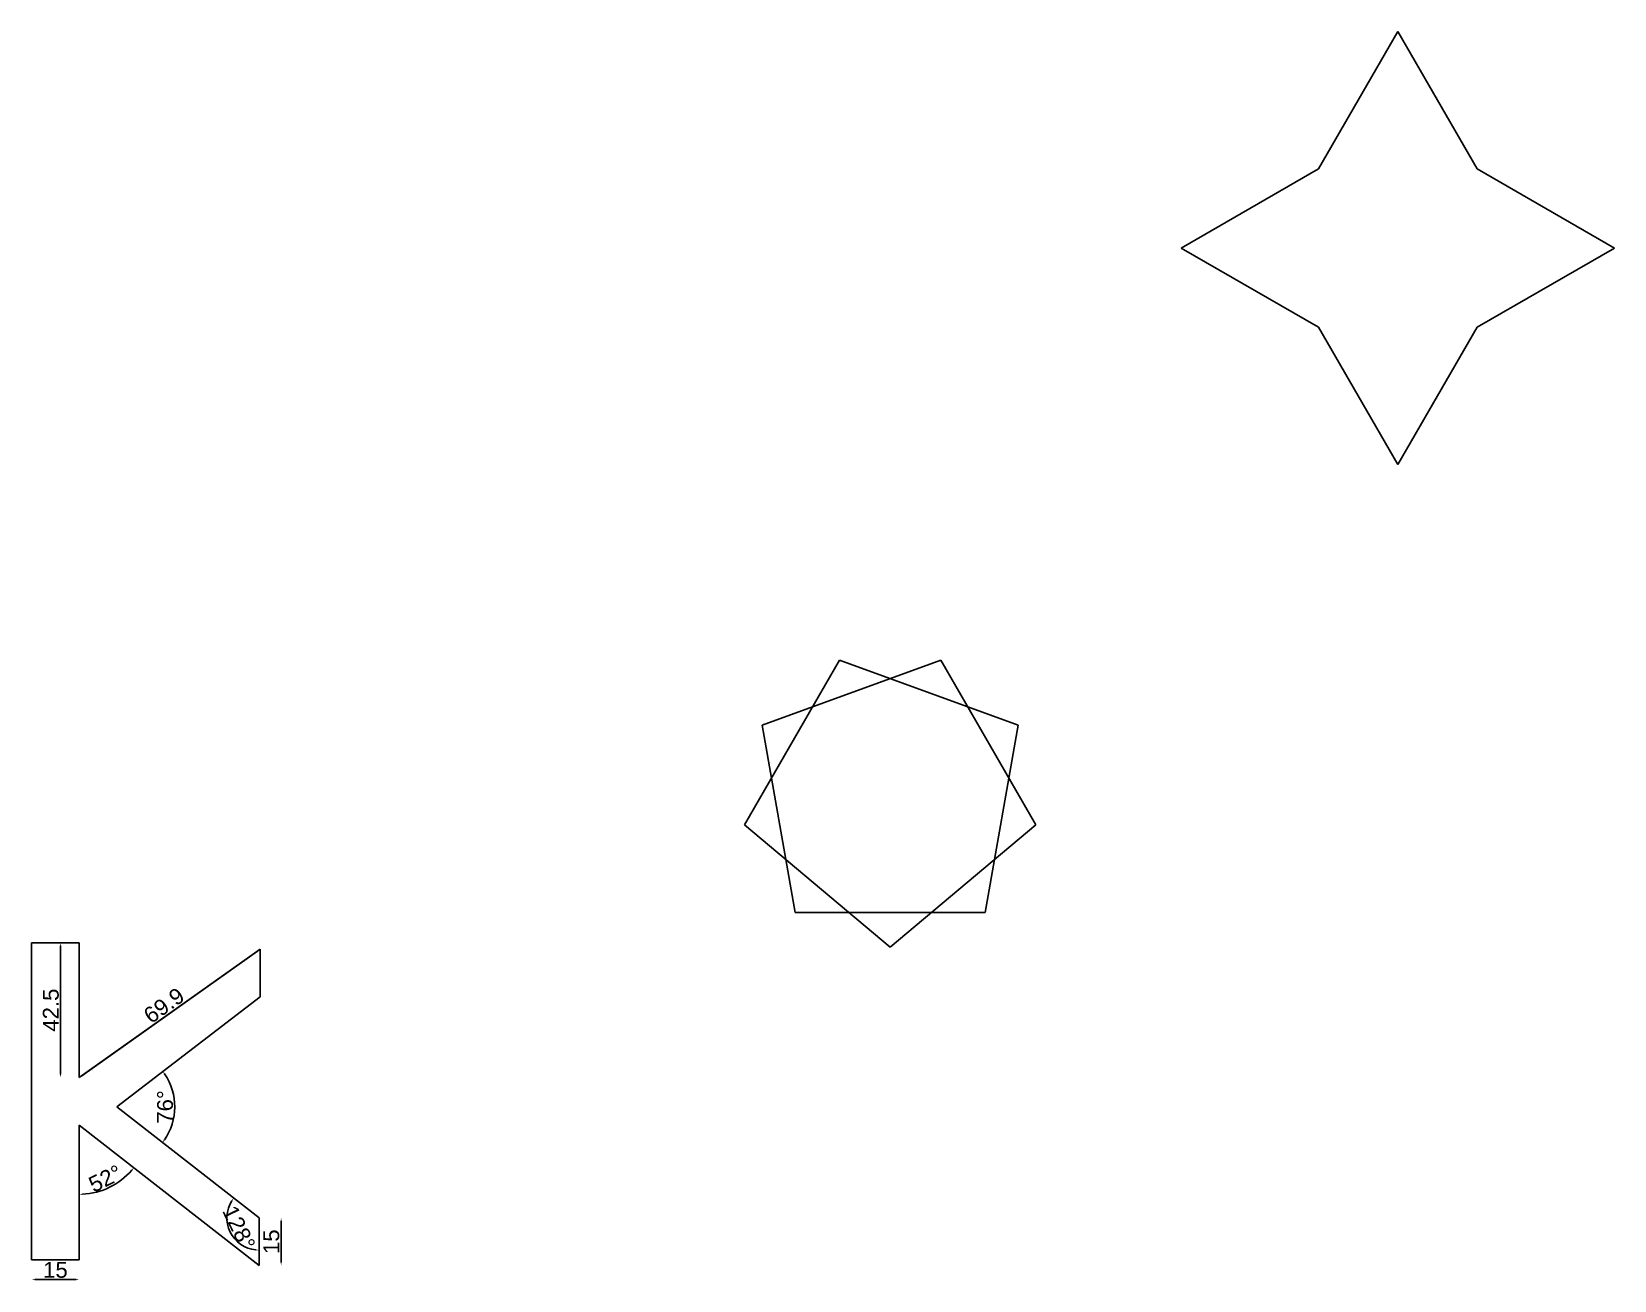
# Model space of a CAD drawing. Header units: inches. Extents: x 158 to 3269, y 262 to 1673.
# Drawn here: x 2409.4 to 2908.6, y 1279.2 to 1673.3 of the extents above; entities that cross this region are included whole.
import ezdxf

# ---------------------------------------------------------------- set-up
doc = ezdxf.new("R2010")
doc.units = ezdxf.units.IN
doc.header["$MEASUREMENT"] = 0
doc.styles.get("Standard").update_dxf_attribs({"font": 'arial.ttf'})
doc.dimstyles.new('Personal', dxfattribs={"dimtxt": 5, "dimasz": 1, "dimexe": 0.18, "dimexo": 0.0625, "dimgap": 0.5, "dimtad": 1, "dimtoh": 1, "dimdec": 1, "dimdsep": 46, "dimtxsty": 'Standard', "dimcen": 1, "dimse1": 1, "dimse2": 1, "dimclrt": 2, "dimadec": 0, "dimazin": 0, "dimtfac": 1, "dimtdec": 1, "dimtofl": 0, "dimtmove": 0, "dimatfit": 3, "dimfxl": 1, "dimtfillclr": 2, "dimtolj": 1, "dimtzin": 0, "dimarcsym": 0})

# ---------------------------------------------------------------- blocks, each defined once
blk = doc.blocks.new('*D106')
at = {"color": 0, "lineweight": -2, "transparency": 16777216}
blk.add_arc((2424.39, 1328.26), 21.86, 272.6214, 319.3786, dxfattribs=at)
at = {"color": 0, "transparency": 16777216}
for points in [[(2440.85, 1314.13), (2441.11, 1313.92), (2441.61, 1314.8)], [(2425.39, 1306.25), (2425.38, 1306.59), (2424.39, 1306.4)]]:
    blk.add_solid(points, dxfattribs=at)
at = {"layer": 'Defpoints', "color": 0, "transparency": 16777216}
for p in [(2424.39, 1328.26), (2424.39, 1328.26), (2430.9, 1307.39), (2424.39, 1285.76), (2481.12, 1283.93)]:
    blk.add_point(p, dxfattribs=at)
at = {"color": 2, "transparency": 16777216, "insert": (2432.63, 1311.35), "char_height": 5, "attachment_point": 5, "rotation": 26}
blk.add_mtext('\\A1;52°', dxfattribs=at)
blk = doc.blocks.new('*D107')
at = {"color": 0, "lineweight": -2, "transparency": 16777216}
blk.add_arc((2481.12, 1298.93), 10.14, 147.6506, 264.3494, dxfattribs=at)
at = {"color": 0, "transparency": 16777216}
for points in [[(2472.42, 1304.45), (2472.69, 1304.26), (2473.13, 1305.17)], [(2480.13, 1289), (2480.12, 1288.67), (2481.12, 1288.78)]]:
    blk.add_solid(points, dxfattribs=at)
at = {"layer": 'Defpoints', "color": 0, "transparency": 16777216}
for p in [(2436.21, 1334.02), (2471.01, 1298.1), (2481.12, 1298.93), (2481.12, 1298.93), (2481.12, 1283.93)]:
    blk.add_point(p, dxfattribs=at)
at = {"color": 2, "transparency": 16777216, "insert": (2474.75, 1295.82), "char_height": 5, "attachment_point": 5, "rotation": 296}
blk.add_mtext('\\A1;128°', dxfattribs=at)
blk = doc.blocks.new('*D108')
at = {"color": 0, "lineweight": -2, "transparency": 16777216}
blk.add_arc((2436.21, 1334.02), 18.33, 325.1259, 34.3741, dxfattribs=at)
at = {"color": 0, "transparency": 16777216}
for points in [[(2451.2, 1344.27), (2451.47, 1344.47), (2450.75, 1345.18)], [(2451.38, 1323.44), (2451.11, 1323.64), (2450.65, 1322.73)]]:
    blk.add_solid(points, dxfattribs=at)
at = {"layer": 'Defpoints', "color": 0, "transparency": 16777216}
for p in [(2481.43, 1368.72), (2436.21, 1334.02), (2436.21, 1334.02), (2454.08, 1329.95), (2481.12, 1298.93)]:
    blk.add_point(p, dxfattribs=at)
at = {"color": 2, "transparency": 16777216, "insert": (2451.49, 1333.95), "char_height": 5, "attachment_point": 5, "rotation": 89.75}
blk.add_mtext('\\A1;76°', dxfattribs=at)
blk = doc.blocks.new('*D109')
at = {"color": 0, "lineweight": -2, "transparency": 16777216}
blk.add_line((2418.51, 1384.76), (2418.51, 1344.26), dxfattribs=at)
at = {"color": 0, "transparency": 16777216}
for points in [[(2418.34, 1384.76), (2418.67, 1384.76), (2418.51, 1385.76)], [(2418.34, 1344.26), (2418.67, 1344.26), (2418.51, 1343.26)]]:
    blk.add_solid(points, dxfattribs=at)
at = {"layer": 'Defpoints', "color": 0, "transparency": 16777216}
for p in [(2424.39, 1385.76), (2418.51, 1343.26), (2424.39, 1343.26)]:
    blk.add_point(p, dxfattribs=at)
at = {"color": 2, "transparency": 16777216, "insert": (2415.45, 1364.51), "char_height": 5, "attachment_point": 5, "rotation": 90}
blk.add_mtext('\\A1;42.5', dxfattribs=at)
blk = doc.blocks.new('*D110')
at = {"color": 0, "lineweight": -2, "transparency": 16777216}
blk.add_line((2488.08, 1284.93), (2488.08, 1297.93), dxfattribs=at)
at = {"color": 0, "transparency": 16777216}
for points in [[(2487.91, 1297.93), (2488.24, 1297.93), (2488.08, 1298.93)], [(2487.91, 1284.93), (2488.24, 1284.93), (2488.08, 1283.93)]]:
    blk.add_solid(points, dxfattribs=at)
at = {"layer": 'Defpoints', "color": 0, "transparency": 16777216}
for p in [(2481.12, 1298.93), (2488.08, 1298.93), (2481.12, 1283.93)]:
    blk.add_point(p, dxfattribs=at)
at = {"color": 2, "transparency": 16777216, "insert": (2485.02, 1291.43), "char_height": 5, "attachment_point": 5, "rotation": 90}
blk.add_mtext('\\A1;15', dxfattribs=at)
blk = doc.blocks.new('*D111')
at = {"color": 0, "lineweight": -2, "transparency": 16777216}
blk.add_line((2410.39, 1279.47), (2423.39, 1279.47), dxfattribs=at)
at = {"color": 0, "transparency": 16777216}
for points in [[(2410.39, 1279.63), (2410.39, 1279.3), (2409.39, 1279.47)], [(2423.39, 1279.63), (2423.39, 1279.3), (2424.39, 1279.47)]]:
    blk.add_solid(points, dxfattribs=at)
at = {"layer": 'Defpoints', "color": 0, "transparency": 16777216}
for p in [(2409.39, 1285.76), (2424.39, 1285.76), (2424.39, 1279.47)]:
    blk.add_point(p, dxfattribs=at)
at = {"color": 2, "transparency": 16777216, "insert": (2416.89, 1282.52), "char_height": 5, "attachment_point": 5}
blk.add_mtext('\\A1;15', dxfattribs=at)
blk = doc.blocks.new('*D112')
at = {"color": 0, "lineweight": -2, "transparency": 16777216}
blk.add_line((2480.61, 1383.14), (2425.2, 1343.83), dxfattribs=at)
at = {"color": 0, "transparency": 16777216}
for points in [[(2480.52, 1383.28), (2480.71, 1383.01), (2481.43, 1383.72)], [(2425.11, 1343.97), (2425.3, 1343.7), (2424.39, 1343.26)]]:
    blk.add_solid(points, dxfattribs=at)
at = {"layer": 'Defpoints', "color": 0, "transparency": 16777216}
for p in [(2481.43, 1383.72), (2424.39, 1343.26), (2424.39, 1343.26)]:
    blk.add_point(p, dxfattribs=at)
at = {"color": 2, "transparency": 16777216, "insert": (2451.14, 1365.98), "char_height": 5, "attachment_point": 5, "rotation": 35.3515}
blk.add_mtext('\\A1;69.9', dxfattribs=at)

msp = doc.modelspace()

# ---------------------------------------------------------------- linework, layer by layer
for p, q in [((2840.34, 1673.29), (2815.34, 1629.98)), ((2865.34, 1629.98), (2840.34, 1673.29)), ((2815.34, 1629.98), (2772.04, 1604.98)), ((2908.64, 1604.98), (2865.34, 1629.98)), ((2772.04, 1604.98), (2815.34, 1579.98)), ((2865.34, 1579.98), (2908.64, 1604.98)), ((2815.34, 1579.98), (2840.34, 1536.68)), ((2840.34, 1536.68), (2865.34, 1579.98)), ((2664.24, 1474.91), (2634.24, 1422.95)), ((2696.16, 1474.91), (2639.78, 1454.39)), ((2720.62, 1454.39), (2664.24, 1474.91)), ((2726.16, 1422.95), (2696.16, 1474.91)), ((2639.78, 1454.39), (2650.2, 1395.3)), ((2710.2, 1395.3), (2720.62, 1454.39)), ((2634.24, 1422.95), (2680.2, 1384.38)), ((2680.2, 1384.38), (2726.16, 1422.95)), ((2650.2, 1395.3), (2710.2, 1395.3)), ((2409.39, 1385.76), (2409.39, 1285.76)), ((2409.39, 1385.76), (2424.39, 1385.76)), ((2424.39, 1385.76), (2424.39, 1343.26)), ((2424.39, 1343.26), (2481.43, 1383.72)), ((2481.43, 1368.72), (2481.43, 1383.72)), ((2436.21, 1334.02), (2481.43, 1368.72)), ((2481.12, 1298.93), (2436.21, 1334.02)), ((2424.39, 1285.76), (2424.39, 1328.26)), ((2424.39, 1328.26), (2481.12, 1283.93)), ((2481.12, 1283.93), (2481.12, 1298.93)), ((2409.39, 1285.76), (2424.39, 1285.76))]:
    msp.add_line(p, q)

# ---------------------------------------------------------------- dimensions: what is measured, and where the dimension line sits
for base, p1, p2, picture, middle in [((2418.51, 1343.26), (2424.39, 1385.76), (2424.39, 1343.26), '*D109', (2415.45, 1364.51)), ((2488.08, 1298.93), (2481.12, 1283.93), (2481.12, 1298.93), '*D110', (2485.02, 1291.43))]:
    dim = msp.add_linear_dim(base=base, p1=p1, p2=p2, angle=90, dimstyle='Personal')
    dim.commit()
    dim.dimension.update_dxf_attribs({"geometry": picture, "text_midpoint": middle})
dim = msp.add_aligned_dim(p1=(2481.43, 1383.72), p2=(2424.39, 1343.26), distance=0, dimstyle='Personal')
dim.commit()
dim.dimension.update_dxf_attribs({"geometry": '*D112', "text_midpoint": (2451.14, 1365.98)})
for base, line1, line2, picture, middle in [((2454.08, 1329.95), ((2481.12, 1298.93), (2436.21, 1334.02)), ((2436.21, 1334.02), (2481.43, 1368.72)), '*D108', (2451.49, 1333.95)), ((2471.01, 1298.1), ((2481.12, 1283.93), (2481.12, 1298.93)), ((2481.12, 1298.93), (2436.21, 1334.02)), '*D107', (2474.75, 1295.82)), ((2430.9, 1307.39), ((2424.39, 1328.26), (2481.12, 1283.93)), ((2424.39, 1285.76), (2424.39, 1328.26)), '*D106', (2432.63, 1311.35))]:
    dim = msp.add_angular_dim_2l(base=base, line1=line1, line2=line2, dimstyle='Personal')
    dim.commit()
    dim.dimension.update_dxf_attribs({"geometry": picture, "text_midpoint": middle})
dim = msp.add_linear_dim(base=(2424.39, 1279.47), p1=(2409.39, 1285.76), p2=(2424.39, 1285.76), dimstyle='Personal')
dim.commit()
dim.dimension.update_dxf_attribs({"geometry": '*D111', "text_midpoint": (2416.89, 1282.52)})

doc.saveas('drawing.dxf')
